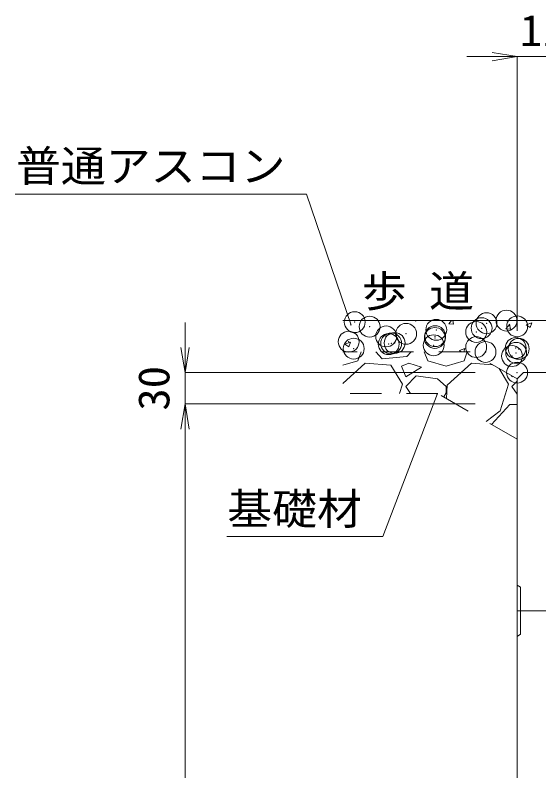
# Model space of a CAD drawing. Units: millimetres at full size; details may follow other scales. Extents: x 164402 to 209100, y 872507 to 885397.
# Drawn here: x 204305 to 204806, y 876096 to 876820 of the extents above; entities that cross this region are included whole.
import ezdxf
from ezdxf.enums import TextEntityAlignment as Align

# ---------------------------------------------------------------- set-up
doc = ezdxf.new("R2010")
doc.units = ezdxf.units.MM
doc.header["$LTSCALE"] = 40
doc.header["$PDMODE"] = 32
doc.header["$PDSIZE"] = 20
doc.linetypes.add('USER1', pattern=[1.35, 0.75, -0.6])
for name, color, linetype, lineweight in [('0_2', 7, 'Continuous', 13), ('作業エリア', 11, 'Continuous', 13), ('寸法線', 7, 'Continuous', 13), ('本体', 2, 'Continuous', 13), ('補助線', 8, 'Continuous', 13), ('ﾊｯﾁﾝｸﾞ', 7, 'Continuous', 5)]:
    doc.layers.add(name, color=color, linetype=linetype, lineweight=lineweight)
doc.styles.add('ＭＳ 明朝', font='')
doc.styles.get('ＭＳ 明朝').set_extended_font_data('MS Mincho')

# ---------------------------------------------------------------- blocks, each defined once
blk = doc.blocks.new('open_arrow')
at = {"color": 0, "linetype": 'Continuous', "lineweight": -2}
blk.add_lwpolyline([(7.5, 1.25), (0, 0), (7.5, -1.25)], dxfattribs=at)

msp = doc.modelspace()

# ---------------------------------------------------------------- linework, layer by layer
at = {"layer": '0_2'}
msp.add_line((204897.94, 876527.29), (204618.83, 876527.29), dxfattribs=at)
at = {"layer": '0_2', "linetype": 'USER1', "lineweight": 5}
for p, q in [((204740.4, 876497.29), (204618.83, 876497.29)), ((204785.43, 876471.29), (204740.4, 876497.29)), ((204709.68, 876457.29), (204618.83, 876457.29)), ((204785.43, 876413.55), (204709.68, 876457.29))]:
    msp.add_line(p, q, dxfattribs=at)
at = {"layer": '作業エリア'}
msp.add_point((204785.43, 876477.29), dxfattribs=at)
at = {"layer": '寸法線'}
for p, q in [((204737.43, 876779.86), (204945.94, 876779.86)), ((204785.43, 876517.29), (204785.43, 876779.86)), ((204467.75, 876525.29), (204467.75, 876399.29)), ((204745.43, 876477.29), (204467.75, 876477.29)), ((204467.75, 876447.29), (204467.75, 875407.29)), ((204745.43, 876447.29), (204467.75, 876447.29)), ((204745.43, 876447.29), (204467.75, 876447.29))]:
    msp.add_line(p, q, dxfattribs=at)
for points in [[(204626.57, 876522.74), (204583.79, 876648.2), (204305.1, 876648.2)], [(204709.31, 876457.29), (204657, 876320.4), (204507.74, 876320.4)]]:
    msp.add_lwpolyline(points, dxfattribs=at)
at = {"layer": '本体'}
for q in [(204785.43, 876471.29), (204889.18, 876477.29)]:
    msp.add_line((204791.43, 876477.29), q, dxfattribs=at)
at = {"layer": '本体', "lineweight": 20}
msp.add_line((204785.43, 876471.29), (204785.43, 875417.29), dxfattribs=at)
at = {"layer": '本体', "lineweight": 9}
for p, q in [((204785.43, 876273.79), (204788.63, 876271.79)), ((204788.63, 876271.79), (204788.63, 876226.79)), ((204788.63, 876226.79), (204785.43, 876224.79))]:
    msp.add_line(p, q, dxfattribs=at)
at = {"layer": '補助線'}
msp.add_line((204850.43, 876249.29), (204785.43, 876249.29), dxfattribs=at)
at = {"layer": 'ﾊｯﾁﾝｸﾞ'}
for p, q in [((204687.3, 876527.29), (204688.46, 876526.5)), ((204688.46, 876526.5), (204688.73, 876527.29)), ((204720.01, 876523.98), (204722.79, 876527.29)), ((204720.01, 876523.97), (204724.57, 876523.58)), ((204724.49, 876523.56), (204723.81, 876527.29)), ((204774.67, 876519.19), (204778.34, 876523.57)), ((204779.15, 876518.78), (204778.27, 876523.56)), ((204794.18, 876522.95), (204797.97, 876520.4)), ((204794.19, 876522.97), (204799.52, 876525.02)), ((204797.97, 876520.4), (204799.52, 876525)), ((204774.67, 876519.19), (204779.22, 876518.79)), ((204620.66, 876504.49), (204625.99, 876506.54)), ((204624.44, 876501.92), (204625.98, 876506.53)), ((204620.65, 876504.48), (204624.44, 876501.92)), ((204730.16, 876498.39), (204735.5, 876500.44)), ((204734.44, 876497.29), (204735.49, 876500.43)), ((204633.08, 876488.54), (204636.2, 876497.29)), ((204656.45, 876490.57), (204650.3, 876497.29)), ((204679.82, 876492.61), (204656.45, 876490.57)), ((204684.03, 876497.29), (204679.82, 876492.61)), ((204696.39, 876497.29), (204700.14, 876488.54)), ((204730.16, 876498.38), (204731.78, 876497.29)), ((204734.68, 876488.54), (204737.8, 876497.29)), ((204618.83, 876484.35), (204633.08, 876488.54)), ((204640.19, 876486.51), (204618.83, 876467.01)), ((204664.58, 876484.48), (204640.19, 876486.51)), ((204675.75, 876466.19), (204664.58, 876484.48)), ((204681.85, 876486.51), (204674.74, 876483.46)), ((204694.04, 876482.45), (204681.85, 876486.51)), ((204700.14, 876488.54), (204717.41, 876483.46)), ((204717.41, 876483.46), (204734.68, 876488.54)), ((204741.79, 876486.51), (204718.43, 876465.17)), ((204761.98, 876484.83), (204741.79, 876486.51)), ((204674.74, 876483.46), (204678.8, 876473.3)), ((204678.8, 876473.3), (204694.04, 876482.45)), ((204777.35, 876466.19), (204768.13, 876481.27)), ((204688.96, 876474.32), (204678.8, 876464.16)), ((204709.28, 876471.27), (204688.96, 876474.32)), ((204717.41, 876464.16), (204709.28, 876471.27)), ((204779.94, 876474.46), (204780.4, 876473.3)), ((204780.4, 876473.3), (204781.16, 876473.76)), ((204672.9, 876457.29), (204675.75, 876466.19)), ((204678.8, 876464.16), (204683.38, 876457.29)), ((204717.41, 876458.06), (204717.41, 876464.16)), ((204718.43, 876465.17), (204717.83, 876452.59)), ((204769.23, 876440.79), (204777.35, 876466.19)), ((204785.43, 876469.19), (204780.4, 876464.16)), ((204780.4, 876464.16), (204785.43, 876456.61)), ((204715.21, 876454.1), (204717.41, 876458.06)), ((204761.04, 876427.63), (204778.37, 876446.89)), ((204778.37, 876446.89), (204785.43, 876446.89)), ((204755.98, 876430.56), (204769.23, 876440.79))]:
    msp.add_line(p, q, dxfattribs=at)
for p in [(204630.06, 876525.63), (204775.27, 876527.1), (204644.32, 876521.3), (204708.07, 876518.26), (204751.45, 876519.83), (204756.19, 876524.59), (204785.45, 876521.59), (204660.13, 876511.95), (204679.21, 876514.46), (204707.02, 876512.2), (204746.32, 876516.22), (204624.26, 876506.92), (204662.58, 876504.57), (204664.94, 876505.2), (204668.26, 876505.63), (204705.62, 876503.48), (204706.74, 876510.51), (204629.13, 876500.26), (204746.29, 876501.76), (204755.22, 876497.05), (204784.08, 876500.85), (204784.52, 876496.22), (204786.97, 876500.04), (204780.56, 876493.16)]:
    msp.add_point(p, dxfattribs=at)

# ---------------------------------------------------------------- block references
at = {"layer": '寸法線'}
for p, xscale, yscale, rotation in [((204785.43, 876779.86), 3.2, 3.2, 180), ((204626.57, 876522.74), 0.16, 0.16, 108.8), ((204467.75, 876477.29), 3.2, 3.2, 90), ((204709.31, 876457.29), 0.16, 0.16, 249.1), ((204467.75, 876447.29), 3.2, 3.2, 270), ((204467.75, 876447.29), 3.2, 3.2, 270)]:
    msp.add_blockref('open_arrow', p, dxfattribs=dict(at, xscale=xscale, yscale=yscale, rotation=rotation))

# ---------------------------------------------------------------- texts
at = {"layer": '0_2', "style": 'ＭＳ 明朝', "width": 1.05}
msp.add_text('歩 道', height=30.02, dxfattribs=at).set_placement((204636.72, 876531.29), align=Align.BOTTOM_LEFT)
at = {"layer": '寸法線', "style": 'ＭＳ 明朝', "width": 1.05}
msp.add_text('112.5', height=30.02, dxfattribs=at).set_placement((204841.68, 876804.86), align=Align.MIDDLE_CENTER)
for s, p in [('普通アスコン', (204563.79, 876690.03)), ('基礎材', (204637, 876361.89))]:
    msp.add_text(s, height=30.02, dxfattribs=at).set_placement(p, align=Align.TOP_RIGHT)
msp.add_text('30', height=30.02, rotation=90, dxfattribs=at).set_placement((204437.75, 876462.29), align=Align.MIDDLE_CENTER)

doc.saveas('drawing.dxf')
